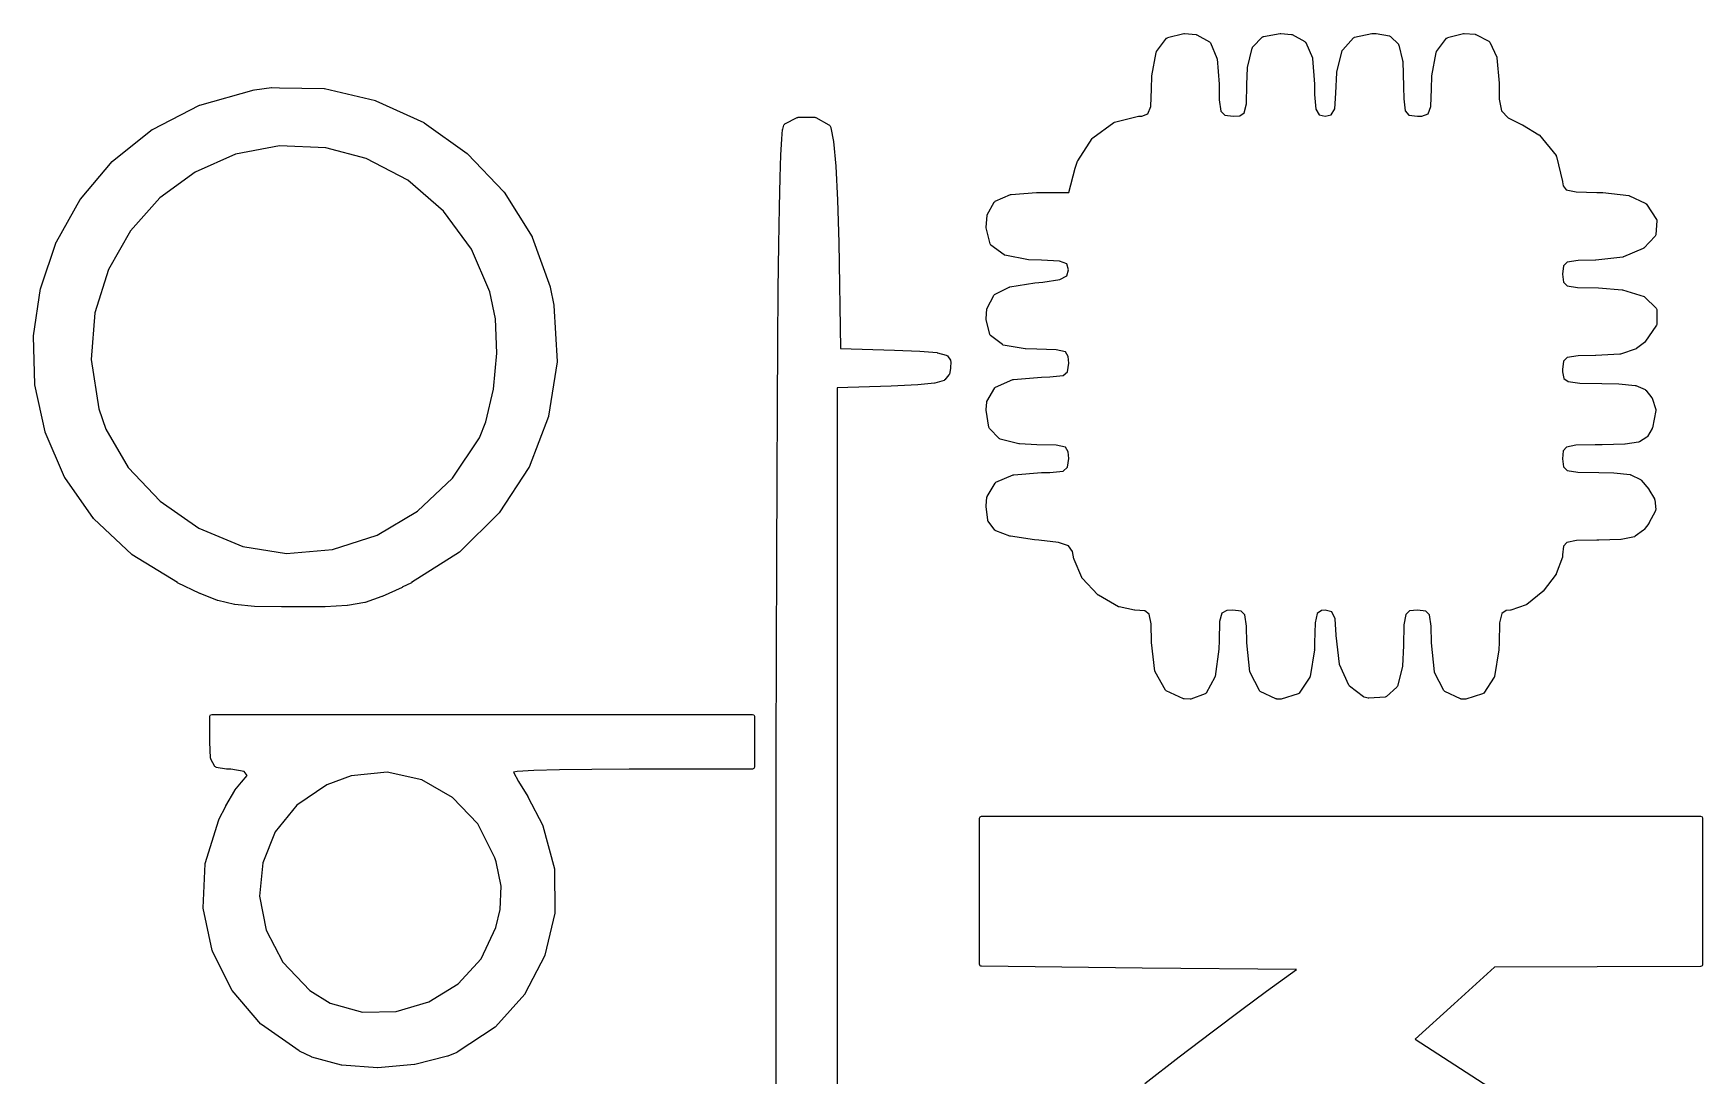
# Model space of a CAD drawing. Extents: x 49.5 to 61.3, y -83.6 to -47.2.
# Drawn here: x 49.584 to 53.749, y -49.814 to -47.214 of the extents above; entities that cross this region are included whole.
import ezdxf

# ---------------------------------------------------------------- set-up
doc = ezdxf.new("R2010")
doc.units = 0
doc.layers.add('BLACK', color=7, linetype='CONTINUOUS')

msp = doc.modelspace()

# ---------------------------------------------------------------- linework, layer by layer
at = {"layer": 'BLACK', "linetype": 'CONTINUOUS'}
for p, q in [((52.3867, -47.2588), (52.4114, -47.2259)), ((52.4114, -47.2259), (52.4128, -47.2251)), ((52.4128, -47.2251), (52.4141, -47.2241)), ((52.4141, -47.2241), (52.4541, -47.2138)), ((52.4541, -47.2138), (52.455, -47.2139)), ((52.455, -47.2139), (52.4558, -47.2136)), ((52.4558, -47.2136), (52.4851, -47.2164)), ((52.4851, -47.2164), (52.4861, -47.2168)), ((52.4861, -47.2168), (52.4871, -47.217)), ((52.4871, -47.217), (52.5186, -47.2345)), ((52.6261, -47.2481), (52.6509, -47.2226)), ((52.6509, -47.2226), (52.6524, -47.222)), ((52.6524, -47.222), (52.6536, -47.2211)), ((52.6536, -47.2211), (52.6952, -47.2137)), ((52.6952, -47.2137), (52.6959, -47.2139)), ((52.6959, -47.2139), (52.6966, -47.2136)), ((52.6966, -47.2136), (52.7231, -47.2161)), ((52.7231, -47.2161), (52.724, -47.2166)), ((52.724, -47.2166), (52.725, -47.2167)), ((52.725, -47.2167), (52.7565, -47.2341)), ((52.8509, -47.2542), (52.8779, -47.2244)), ((52.8779, -47.2244), (52.8793, -47.2238)), ((52.8793, -47.2238), (52.8805, -47.2229)), ((52.8805, -47.2229), (52.9232, -47.2137)), ((52.9232, -47.2137), (52.9238, -47.2138)), ((52.9238, -47.2138), (52.9243, -47.2136)), ((52.9243, -47.2136), (52.9333, -47.2138)), ((52.9333, -47.2138), (52.9336, -47.2139)), ((52.9336, -47.2139), (52.9341, -47.2138)), ((52.9341, -47.2138), (52.9675, -47.2198)), ((52.9675, -47.2198), (52.9688, -47.2206)), ((52.9688, -47.2206), (52.9702, -47.2212)), ((52.9702, -47.2212), (52.9898, -47.2405)), ((53.0852, -47.2588), (53.1099, -47.2259)), ((53.1099, -47.2259), (53.1113, -47.2251)), ((53.1113, -47.2251), (53.1126, -47.2241)), ((53.1126, -47.2241), (53.1526, -47.2138)), ((53.1526, -47.2138), (53.1535, -47.2139)), ((53.1535, -47.2139), (53.1543, -47.2136)), ((53.1543, -47.2136), (53.181, -47.2158)), ((53.181, -47.2158), (53.1819, -47.2163)), ((53.1819, -47.2163), (53.1829, -47.2164)), ((53.1829, -47.2164), (53.2158, -47.2331)), ((52.3747, -47.3193), (52.3857, -47.2609)), ((52.3857, -47.2609), (52.3864, -47.2599)), ((52.3864, -47.2599), (52.3867, -47.2588)), ((52.5186, -47.2345), (52.5196, -47.2358)), ((52.5196, -47.2358), (52.5208, -47.2369)), ((52.5208, -47.2369), (52.5372, -47.2751)), ((52.6135, -47.2989), (52.6248, -47.2505)), ((52.6248, -47.2505), (52.6256, -47.2494)), ((52.6256, -47.2494), (52.6261, -47.2481)), ((52.7565, -47.2341), (52.7575, -47.2354)), ((52.7575, -47.2354), (52.7587, -47.2365)), ((52.7587, -47.2365), (52.7753, -47.2748)), ((52.8365, -47.3103), (52.8498, -47.2564)), ((52.8498, -47.2564), (52.8505, -47.2554)), ((52.8505, -47.2554), (52.8509, -47.2542)), ((52.9898, -47.2405), (52.9903, -47.2418)), ((52.9903, -47.2418), (52.9911, -47.2429)), ((52.9911, -47.2429), (53.0003, -47.2816)), ((53.0732, -47.3193), (53.0842, -47.2609)), ((53.0842, -47.2609), (53.0849, -47.2599)), ((53.0849, -47.2599), (53.0852, -47.2588)), ((53.2158, -47.2331), (53.2169, -47.2343)), ((53.2169, -47.2343), (53.2181, -47.2354)), ((53.2181, -47.2354), (53.2354, -47.2728)), ((52.5372, -47.2751), (52.5372, -47.2759)), ((52.5372, -47.2759), (52.5376, -47.2767)), ((52.5376, -47.2767), (52.5424, -47.3405)), ((52.6118, -47.3407), (52.6133, -47.2999)), ((52.6133, -47.2999), (52.6135, -47.2994)), ((52.6135, -47.2994), (52.6135, -47.2989)), ((52.7753, -47.2748), (52.7753, -47.2757)), ((52.7753, -47.2757), (52.7757, -47.2764)), ((52.7757, -47.2764), (52.7805, -47.3405)), ((52.834, -47.3623), (52.8363, -47.3113)), ((52.8363, -47.3113), (52.8366, -47.3109)), ((52.8366, -47.3109), (52.8365, -47.3103)), ((53.0003, -47.2816), (53.0002, -47.2821)), ((53.0002, -47.2821), (53.0005, -47.2826)), ((53.0005, -47.2826), (53.0027, -47.3467)), ((53.2354, -47.2728), (53.2354, -47.2737)), ((53.2354, -47.2737), (53.2358, -47.2745)), ((53.2358, -47.2745), (53.2409, -47.3374)), ((49.9993, -47.3926), (50.1349, -47.3548)), ((50.1349, -47.3548), (50.1353, -47.3549)), ((50.1353, -47.3549), (50.1356, -47.3547)), ((50.1356, -47.3547), (50.1782, -47.3489)), ((50.1782, -47.3489), (50.1786, -47.349)), ((50.1786, -47.349), (50.1789, -47.3489)), ((50.1789, -47.3489), (50.198, -47.3492)), ((50.198, -47.3492), (50.3092, -47.3511)), ((50.3092, -47.3511), (50.3097, -47.3514)), ((50.3097, -47.3514), (50.3103, -47.3513)), ((50.3103, -47.3513), (50.4374, -47.3812)), ((52.3719, -47.3962), (52.3736, -47.3523)), ((52.3736, -47.3523), (52.3746, -47.3201)), ((52.3746, -47.3201), (52.3748, -47.3197)), ((52.3748, -47.3197), (52.3747, -47.3193)), ((52.5424, -47.3405), (52.5423, -47.3406)), ((52.5423, -47.3406), (52.5424, -47.3408)), ((52.5424, -47.3408), (52.5429, -47.3795)), ((52.6106, -47.3891), (52.6118, -47.3407)), ((52.6118, -47.3407), (52.6118, -47.3407)), ((52.6118, -47.3407), (52.6118, -47.3407)), ((52.7805, -47.3405), (52.7804, -47.3407)), ((52.7804, -47.3407), (52.7805, -47.3408)), ((52.7805, -47.3408), (52.7807, -47.3664)), ((53.0027, -47.3467), (53.0027, -47.3468)), ((53.0027, -47.3468), (53.0027, -47.3469)), ((53.0027, -47.3469), (53.0031, -47.3765)), ((53.0706, -47.396), (53.0721, -47.3523)), ((53.0721, -47.3523), (53.0731, -47.3201)), ((53.0721, -47.3523), (53.0721, -47.3523)), ((53.0731, -47.3201), (53.0733, -47.3197)), ((53.0733, -47.3197), (53.0732, -47.3193)), ((53.2409, -47.3374), (53.2408, -47.3376)), ((53.2408, -47.3376), (53.2409, -47.3377)), ((53.2409, -47.3377), (53.2416, -47.3773)), ((49.8809, -47.453), (49.9983, -47.3929)), ((49.9983, -47.3929), (49.9989, -47.3929)), ((49.9989, -47.3929), (49.9993, -47.3926)), ((50.4374, -47.3812), (50.4378, -47.3815)), ((50.4378, -47.3815), (50.4383, -47.3815)), ((50.4383, -47.3815), (50.5579, -47.4362)), ((52.3649, -47.4146), (52.3719, -47.3962)), ((52.5429, -47.3795), (52.5469, -47.4079)), ((52.6054, -47.4116), (52.6106, -47.3891)), ((52.7807, -47.3664), (52.784, -47.4026)), ((52.8313, -47.4021), (52.834, -47.3623)), ((53.0031, -47.3765), (53.0068, -47.4069)), ((53.0638, -47.4143), (53.0706, -47.396)), ((53.2416, -47.3773), (53.2475, -47.4067)), ((50.5579, -47.4362), (50.5582, -47.4366)), ((50.5582, -47.4366), (50.5587, -47.4367)), ((50.5587, -47.4367), (50.6661, -47.5132)), ((51.4588, -47.4396), (51.4899, -47.4236)), ((51.4899, -47.4236), (51.4911, -47.4235)), ((51.4911, -47.4235), (51.4922, -47.423)), ((51.4922, -47.423), (51.5339, -47.4229)), ((51.5339, -47.4229), (51.5351, -47.4234)), ((51.5351, -47.4234), (51.5364, -47.4235)), ((51.5364, -47.4235), (51.5691, -47.4416)), ((52.2272, -47.4745), (52.2799, -47.4357)), ((52.2799, -47.4357), (52.2809, -47.4355)), ((52.2809, -47.4355), (52.2817, -47.4349)), ((52.2817, -47.4349), (52.3417, -47.4202)), ((52.3417, -47.4202), (52.3423, -47.4203)), ((52.3423, -47.4203), (52.3428, -47.4201)), ((52.3428, -47.4201), (52.3495, -47.4199)), ((52.3495, -47.4199), (52.3649, -47.4146)), ((52.5469, -47.4079), (52.5564, -47.4178)), ((52.5564, -47.4178), (52.5772, -47.42)), ((52.5772, -47.42), (52.5939, -47.419)), ((52.5939, -47.419), (52.6054, -47.4116)), ((52.784, -47.4026), (52.7919, -47.4166)), ((52.7919, -47.4166), (52.8073, -47.4199)), ((52.8073, -47.4199), (52.822, -47.4171)), ((52.822, -47.4171), (52.8313, -47.4021)), ((53.0068, -47.4069), (53.0162, -47.4176)), ((53.0162, -47.4176), (53.0376, -47.42)), ((53.0376, -47.42), (53.048, -47.4197)), ((53.048, -47.4197), (53.0638, -47.4143)), ((53.2475, -47.4067), (53.2639, -47.424)), ((53.2639, -47.424), (53.299, -47.4413)), ((49.7815, -47.5324), (49.8801, -47.4535)), ((49.8801, -47.4535), (49.8806, -47.4534)), ((49.8806, -47.4534), (49.8809, -47.453)), ((51.4491, -47.5168), (51.4512, -47.4772)), ((51.4512, -47.477), (51.4535, -47.4531)), ((51.4512, -47.4771), (51.4512, -47.477)), ((51.4512, -47.4772), (51.4512, -47.4771)), ((51.4535, -47.4531), (51.4537, -47.4527)), ((51.4537, -47.4523), (51.4562, -47.4428)), ((51.4537, -47.4527), (51.4537, -47.4523)), ((51.4562, -47.4428), (51.4563, -47.4427)), ((51.4563, -47.4425), (51.4575, -47.4412)), ((51.4563, -47.4427), (51.4563, -47.4425)), ((51.4575, -47.4412), (51.4585, -47.4397)), ((51.4585, -47.4397), (51.4587, -47.4397)), ((51.4587, -47.4397), (51.4588, -47.4396)), ((51.5691, -47.4416), (51.57, -47.4427)), ((51.57, -47.4427), (51.5711, -47.4437)), ((51.5711, -47.4437), (51.5734, -47.4481)), ((51.5734, -47.4481), (51.5735, -47.4488)), ((51.5735, -47.4488), (51.5739, -47.4494)), ((51.5739, -47.4494), (51.5806, -47.4831)), ((52.19, -47.5311), (52.226, -47.4758)), ((52.226, -47.4758), (52.2268, -47.4753)), ((52.2268, -47.4753), (52.2272, -47.4745)), ((53.299, -47.4413), (53.2992, -47.4415)), ((53.2992, -47.4415), (53.2994, -47.4415)), ((53.2994, -47.4415), (53.3404, -47.4663)), ((53.3404, -47.4663), (53.3409, -47.467)), ((53.3409, -47.467), (53.3417, -47.4674)), ((53.3417, -47.4674), (53.3836, -47.5185)), ((50.0887, -47.5151), (49.988, -47.5595)), ((50.1983, -47.4939), (50.0887, -47.5151)), ((50.314, -47.4988), (50.1983, -47.4939)), ((50.414, -47.5255), (50.314, -47.4988)), ((50.6661, -47.5132), (50.6664, -47.5136)), ((50.6664, -47.5136), (50.6668, -47.5138)), ((50.6668, -47.5138), (50.7578, -47.609)), ((51.4472, -47.573), (51.4491, -47.5169)), ((51.4491, -47.5169), (51.4491, -47.5168)), ((51.4491, -47.5168), (51.4491, -47.5168)), ((51.5806, -47.4831), (51.5806, -47.4834)), ((51.5806, -47.4834), (51.5807, -47.4836)), ((51.5807, -47.4836), (51.5864, -47.5446)), ((53.3836, -47.5185), (53.3839, -47.5196)), ((53.3839, -47.5196), (53.3846, -47.5206)), ((53.3846, -47.5206), (53.3995, -47.5833)), ((49.7015, -47.6272), (49.7808, -47.5331)), ((49.7808, -47.5331), (49.7812, -47.5328)), ((49.7812, -47.5328), (49.7815, -47.5324)), ((49.988, -47.5595), (49.8994, -47.6241)), ((50.5179, -47.5799), (50.414, -47.5255)), ((51.5864, -47.5446), (51.5863, -47.5447)), ((51.5863, -47.5447), (51.5864, -47.5448)), ((51.5864, -47.5448), (51.5907, -47.6298)), ((52.1672, -47.6105), (52.1835, -47.55)), ((52.1835, -47.55), (52.1836, -47.5498)), ((52.1836, -47.5497), (52.1894, -47.5323)), ((52.1836, -47.5498), (52.1836, -47.5497)), ((52.1894, -47.5323), (52.1899, -47.5318)), ((52.1899, -47.5318), (52.19, -47.5311)), ((50.6072, -47.6574), (50.5179, -47.5799)), ((51.4454, -47.6471), (51.4472, -47.5731)), ((51.4472, -47.5731), (51.4472, -47.573)), ((51.4472, -47.5731), (51.4472, -47.5731)), ((53.3995, -47.5833), (53.3994, -47.5837)), ((53.3994, -47.5837), (53.3996, -47.584)), ((53.3996, -47.584), (53.4006, -47.5938)), ((53.4006, -47.5938), (53.4087, -47.6039)), ((53.4087, -47.6039), (53.4337, -47.6092)), ((49.6416, -47.7338), (49.701, -47.628)), ((49.701, -47.628), (49.7013, -47.6276)), ((49.7013, -47.6276), (49.7015, -47.6272)), ((49.8994, -47.6241), (49.8261, -47.7061)), ((50.7578, -47.609), (50.758, -47.6095)), ((50.758, -47.6095), (50.7584, -47.6098)), ((50.7584, -47.6098), (50.8284, -47.7209)), ((51.5907, -47.6298), (51.5907, -47.6299)), ((51.5907, -47.6299), (51.5907, -47.6299)), ((51.5907, -47.6299), (51.5934, -47.7356)), ((51.9641, -47.6663), (51.9815, -47.6345)), ((51.9815, -47.6345), (51.9827, -47.6335)), ((51.9827, -47.6335), (51.9839, -47.6323)), ((51.9839, -47.6323), (52.0219, -47.6157)), ((52.0219, -47.6157), (52.0227, -47.6157)), ((52.0227, -47.6157), (52.0235, -47.6153)), ((52.0235, -47.6153), (52.0871, -47.6105)), ((52.0871, -47.6105), (52.0873, -47.6106)), ((52.0873, -47.6106), (52.0875, -47.6105)), ((52.0875, -47.6105), (52.1672, -47.6105)), ((53.4337, -47.6092), (53.4847, -47.6105)), ((53.4847, -47.6105), (53.4847, -47.6105)), ((53.4847, -47.6105), (53.4996, -47.6107)), ((53.4996, -47.6107), (53.4998, -47.6108)), ((53.4998, -47.6108), (53.5001, -47.6107)), ((53.5001, -47.6107), (53.5652, -47.6181)), ((53.5652, -47.6181), (53.5659, -47.6185)), ((53.5659, -47.6185), (53.5668, -47.6185)), ((53.5668, -47.6185), (53.6059, -47.6373)), ((53.6059, -47.6373), (53.6064, -47.6378)), ((53.6064, -47.6378), (53.6071, -47.6381)), ((53.6071, -47.6381), (53.6081, -47.639)), ((53.6081, -47.639), (53.6084, -47.6396)), ((53.6084, -47.6396), (53.6089, -47.6399)), ((53.6089, -47.6399), (53.6341, -47.6775)), ((50.6771, -47.7522), (50.6072, -47.6574)), ((51.4439, -47.7399), (51.4454, -47.6471)), ((51.4454, -47.6471), (51.4454, -47.6471)), ((51.4454, -47.6471), (51.4454, -47.6471)), ((51.9609, -47.697), (51.9635, -47.6682)), ((51.9635, -47.6682), (51.964, -47.6673)), ((51.964, -47.6673), (51.9641, -47.6663)), ((53.6349, -47.6807), (53.6319, -47.7163)), ((53.6341, -47.6775), (53.6344, -47.6791)), ((53.6344, -47.6791), (53.6349, -47.6807)), ((49.8261, -47.7061), (49.7711, -47.8026)), ((50.8284, -47.7209), (50.8285, -47.7215)), ((50.8285, -47.7215), (50.8289, -47.7219)), ((50.8289, -47.7219), (50.8734, -47.8459)), ((51.9612, -47.6979), (51.9609, -47.697)), ((51.961, -47.6987), (51.9612, -47.6979)), ((51.9713, -47.7388), (51.961, -47.6987)), ((53.6306, -47.7193), (53.6026, -47.7493)), ((53.6311, -47.7178), (53.6306, -47.7193)), ((53.6319, -47.7163), (53.6311, -47.7178)), ((49.6022, -47.8487), (49.6412, -47.7347)), ((49.6412, -47.7347), (49.6415, -47.7343)), ((49.6415, -47.7343), (49.6416, -47.7338)), ((50.7231, -47.8586), (50.6771, -47.7522)), ((51.4425, -47.8528), (51.4439, -47.74)), ((51.4439, -47.74), (51.4439, -47.7399)), ((51.4439, -47.74), (51.4439, -47.74)), ((51.5934, -47.7356), (51.5934, -47.7356)), ((51.5934, -47.7356), (51.5934, -47.7356)), ((51.5934, -47.7356), (51.5977, -47.9996)), ((51.9723, -47.7401), (51.9713, -47.7388)), ((51.9732, -47.7415), (51.9723, -47.7401)), ((52.0061, -47.7662), (51.9732, -47.7415)), ((52.0072, -47.7665), (52.0061, -47.7662)), ((52.0081, -47.7671), (52.0072, -47.7665)), ((52.0666, -47.7782), (52.0081, -47.7671)), ((53.5507, -47.7712), (53.5501, -47.7715)), ((53.5515, -47.7712), (53.5507, -47.7712)), ((53.6009, -47.7505), (53.5515, -47.7712)), ((53.6017, -47.7497), (53.6009, -47.7505)), ((53.6026, -47.7493), (53.6017, -47.7497)), ((49.7711, -47.8026), (49.7375, -47.9106)), ((52.067, -47.7781), (52.0666, -47.7782)), ((52.0673, -47.7783), (52.067, -47.7781)), ((52.0996, -47.7792), (52.0673, -47.7783)), ((52.144, -47.7814), (52.0996, -47.7792)), ((52.1626, -47.7888), (52.144, -47.7814)), ((52.1671, -47.8038), (52.1626, -47.7888)), ((52.1628, -47.8184), (52.1671, -47.8038)), ((53.4017, -47.7935), (53.3996, -47.8142)), ((53.4112, -47.7841), (53.4017, -47.7935)), ((53.4387, -47.7799), (53.4112, -47.7841)), ((53.482, -47.7792), (53.4387, -47.7799)), ((53.4823, -47.7791), (53.482, -47.7792)), ((53.4825, -47.7792), (53.4823, -47.7791)), ((53.5501, -47.7715), (53.4825, -47.7792)), ((49.5841, -47.9684), (49.602, -47.8496)), ((49.602, -47.8496), (49.6023, -47.8492)), ((49.6023, -47.8492), (49.6022, -47.8487)), ((50.8734, -47.8459), (50.8734, -47.8463)), ((50.8734, -47.8463), (50.8736, -47.8466)), ((50.8736, -47.8466), (50.8826, -47.8914)), ((51.4414, -47.9868), (51.4425, -47.8528)), ((51.4425, -47.8528), (51.4425, -47.8528)), ((51.4425, -47.8528), (51.4425, -47.8528)), ((51.9822, -47.865), (52.0188, -47.8463)), ((52.0188, -47.8463), (52.0196, -47.8463)), ((52.0196, -47.8463), (52.0203, -47.8458)), ((52.0203, -47.8458), (52.0827, -47.8362)), ((52.0827, -47.8362), (52.0829, -47.8363)), ((52.0829, -47.8363), (52.083, -47.8362)), ((52.083, -47.8362), (52.1028, -47.8344)), ((52.1028, -47.8344), (52.1448, -47.8278)), ((52.1448, -47.8278), (52.1628, -47.8184)), ((53.3996, -47.8142), (53.3996, -47.8143)), ((53.3996, -47.8143), (53.4016, -47.8341)), ((53.4016, -47.8341), (53.4106, -47.8434)), ((53.4106, -47.8434), (53.4368, -47.8478)), ((53.4368, -47.8478), (53.4888, -47.8486)), ((53.4888, -47.8486), (53.489, -47.8487)), ((53.489, -47.8487), (53.4891, -47.8486)), ((53.4891, -47.8486), (53.5482, -47.853)), ((53.5482, -47.853), (53.5487, -47.8533)), ((53.5487, -47.8533), (53.5493, -47.8532)), ((53.5493, -47.8532), (53.6029, -47.8702)), ((50.7372, -47.9255), (50.7231, -47.8586)), ((50.8826, -47.8914), (50.8825, -47.8918)), ((50.8825, -47.8918), (50.8826, -47.8921)), ((50.8826, -47.8921), (50.8907, -48.0322)), ((51.9639, -47.8988), (51.9801, -47.8672)), ((51.9801, -47.8672), (51.9812, -47.8662)), ((51.9812, -47.8662), (51.9822, -47.865)), ((53.6029, -47.8702), (53.6038, -47.871)), ((53.6038, -47.871), (53.6049, -47.8714)), ((53.6049, -47.8714), (53.633, -47.899)), ((49.7375, -47.9106), (49.7285, -48.0273)), ((50.7406, -48.0111), (50.7372, -47.9255)), ((51.9611, -47.9254), (51.9633, -47.9007)), ((51.9614, -47.9262), (51.9611, -47.9254)), ((51.9612, -47.927), (51.9614, -47.9262)), ((51.9701, -47.9647), (51.9612, -47.927)), ((51.9633, -47.9007), (51.9638, -47.8998)), ((51.9638, -47.8998), (51.9639, -47.8988)), ((53.633, -47.899), (53.6338, -47.9008)), ((53.6338, -47.9008), (53.6345, -47.9025)), ((53.6345, -47.9025), (53.6345, -47.9025)), ((53.6345, -47.9025), (53.6345, -47.9025)), ((53.6345, -47.9025), (53.6345, -47.9025)), ((53.6345, -47.9025), (53.635, -47.9384)), ((49.584, -47.9693), (49.5842, -47.9689)), ((49.5876, -48.0893), (49.584, -47.9693)), ((49.5842, -47.9689), (49.5841, -47.9684)), ((51.9711, -47.9661), (51.9701, -47.9647)), ((51.9719, -47.9675), (51.9711, -47.9661)), ((52.0017, -47.9901), (51.9719, -47.9675)), ((53.6341, -47.9414), (53.6051, -47.9835)), ((53.6344, -47.9399), (53.6341, -47.9414)), ((53.635, -47.9384), (53.6344, -47.9399)), ((50.7318, -48.1013), (50.7406, -48.0111)), ((51.4403, -48.1429), (51.4414, -47.9868)), ((51.4414, -47.9868), (51.4414, -47.9868)), ((51.4414, -47.9868), (51.4414, -47.9868)), ((51.5977, -47.9996), (51.7329, -48.004)), ((51.7329, -48.004), (51.7329, -48.004)), ((51.7329, -48.004), (51.7329, -48.004)), ((51.7329, -48.004), (51.7959, -48.0065)), ((51.7959, -48.0065), (51.796, -48.0065)), ((51.796, -48.0065), (51.7961, -48.0065)), ((51.7961, -48.0065), (51.8387, -48.01)), ((51.8387, -48.01), (51.8391, -48.0103)), ((51.8391, -48.0103), (51.8396, -48.0102)), ((51.8396, -48.0102), (51.8618, -48.0165)), ((51.8618, -48.0165), (51.8631, -48.0175)), ((51.8631, -48.0175), (51.8645, -48.0183)), ((51.8645, -48.0183), (51.8723, -48.029)), ((52.0029, -47.9904), (52.0017, -47.9901)), ((52.0039, -47.991), (52.0029, -47.9904)), ((52.0585, -48.0007), (52.0039, -47.991)), ((52.0589, -48.0006), (52.0585, -48.0007)), ((52.0592, -48.0007), (52.0589, -48.0006)), ((52.088, -48.0015), (52.0592, -48.0007)), ((52.1363, -48.0026), (52.088, -48.0015)), ((52.088, -48.0015), (52.088, -48.0015)), ((52.088, -48.0015), (52.088, -48.0015)), ((52.1589, -48.0079), (52.1363, -48.0026)), ((52.1662, -48.0194), (52.1589, -48.0079)), ((52.1672, -48.036), (52.1662, -48.0194)), ((53.4387, -48.018), (53.4112, -48.0222)), ((53.482, -48.0174), (53.4387, -48.018)), ((53.4821, -48.0173), (53.482, -48.0174)), ((53.4822, -48.0174), (53.4821, -48.0173)), ((53.5424, -48.0137), (53.4822, -48.0174)), ((53.543, -48.0134), (53.5424, -48.0137)), ((53.5436, -48.0135), (53.543, -48.0134)), ((53.5827, -48.0007), (53.5436, -48.0135)), ((53.5834, -48.0001), (53.5827, -48.0007)), ((53.5842, -47.9999), (53.5834, -48.0001)), ((53.6041, -47.9846), (53.5842, -47.9999)), ((53.6045, -47.9839), (53.6041, -47.9846)), ((53.6051, -47.9835), (53.6045, -47.9839)), ((49.7285, -48.0273), (49.7471, -48.1499)), ((50.8906, -48.0332), (50.8694, -48.1684)), ((50.8907, -48.0322), (50.8905, -48.0327)), ((50.8905, -48.0327), (50.8906, -48.0332)), ((51.8726, -48.0498), (51.8695, -48.0634)), ((51.8723, -48.029), (51.8727, -48.0306)), ((51.8727, -48.0489), (51.8725, -48.0494)), ((51.8725, -48.0494), (51.8726, -48.0498)), ((51.8727, -48.0306), (51.8733, -48.0321)), ((51.8733, -48.0321), (51.8727, -48.0489)), ((52.153, -48.0674), (52.1646, -48.0579)), ((52.1646, -48.0579), (52.1672, -48.036)), ((53.4017, -48.0316), (53.3996, -48.0523)), ((53.3996, -48.0523), (53.3997, -48.0578)), ((53.3997, -48.0578), (53.4025, -48.0743)), ((53.4112, -48.0222), (53.4017, -48.0316)), ((49.5878, -48.0897), (49.5876, -48.0893)), ((49.5877, -48.0902), (49.5878, -48.0897)), ((49.6134, -48.2078), (49.5877, -48.0902)), ((50.7128, -48.1827), (50.7318, -48.1013)), ((51.7239, -48.0934), (51.5899, -48.0978)), ((51.5899, -48.0978), (51.5899, -51.0181)), ((51.724, -48.0934), (51.7239, -48.0934)), ((51.7908, -48.0906), (51.724, -48.0934)), ((51.724, -48.0934), (51.724, -48.0934)), ((51.791, -48.0906), (51.7908, -48.0906)), ((51.7911, -48.0906), (51.791, -48.0906)), ((51.8326, -48.0865), (51.7911, -48.0906)), ((51.8331, -48.0862), (51.8326, -48.0865)), ((51.8336, -48.0863), (51.8331, -48.0862)), ((51.8562, -48.0791), (51.8336, -48.0863)), ((51.8573, -48.0782), (51.8562, -48.0791)), ((51.8585, -48.0775), (51.8573, -48.0782)), ((51.8685, -48.0654), (51.8585, -48.0775)), ((51.8688, -48.0643), (51.8685, -48.0654)), ((51.8695, -48.0634), (51.8688, -48.0643)), ((51.9633, -48.1316), (51.9825, -48.0981)), ((51.9825, -48.0981), (51.9838, -48.0972)), ((51.9838, -48.0972), (51.9849, -48.0961)), ((51.9849, -48.0961), (52.0279, -48.0772)), ((52.0279, -48.0772), (52.0288, -48.0772)), ((52.0288, -48.0772), (52.0295, -48.0768)), ((52.0295, -48.0768), (52.0993, -48.0709)), ((52.0993, -48.0709), (52.0995, -48.071)), ((52.0995, -48.071), (52.0997, -48.0709)), ((52.0997, -48.0709), (52.1205, -48.0707)), ((52.1205, -48.0707), (52.153, -48.0674)), ((53.4025, -48.0743), (53.4132, -48.0823)), ((53.4132, -48.0823), (53.4423, -48.086)), ((53.4423, -48.086), (53.4973, -48.0867)), ((53.4973, -48.0867), (53.4973, -48.0868)), ((53.4973, -48.0868), (53.4973, -48.0868)), ((53.4973, -48.0868), (53.5396, -48.0874)), ((53.5396, -48.0874), (53.5399, -48.0875)), ((53.5399, -48.0875), (53.5401, -48.0874)), ((53.5401, -48.0874), (53.5808, -48.0916)), ((53.5808, -48.0916), (53.5815, -48.092)), ((53.5815, -48.092), (53.5823, -48.092)), ((53.5823, -48.092), (53.6056, -48.1023)), ((53.6056, -48.1023), (53.6065, -48.1032)), ((53.6065, -48.1032), (53.6076, -48.1038)), ((53.6076, -48.1038), (53.6219, -48.1225)), ((51.4395, -48.3224), (51.4403, -48.1429)), ((51.4403, -48.1429), (51.4403, -48.1429)), ((51.4403, -48.1429), (51.4403, -48.1429)), ((51.9609, -48.1522), (51.9626, -48.1337)), ((51.9626, -48.1337), (51.9631, -48.1327)), ((51.9631, -48.1327), (51.9633, -48.1316)), ((53.6219, -48.1225), (53.6221, -48.1233)), ((53.6221, -48.1233), (53.6227, -48.1239)), ((53.6227, -48.1239), (53.6323, -48.152)), ((49.7471, -48.1499), (49.7648, -48.2007)), ((50.6969, -48.2221), (50.7128, -48.1827)), ((50.8692, -48.1694), (50.8207, -48.2956)), ((50.8694, -48.1684), (50.8692, -48.1688)), ((50.8692, -48.1688), (50.8692, -48.1694)), ((51.9611, -48.1528), (51.9609, -48.1522)), ((51.9609, -48.1534), (51.9611, -48.1528)), ((51.968, -48.1962), (51.9609, -48.1534)), ((53.6325, -48.1546), (53.6237, -48.1979)), ((53.6323, -48.152), (53.6322, -48.1533)), ((53.6322, -48.1533), (53.6325, -48.1546)), ((49.6137, -48.2082), (49.6134, -48.2078)), ((49.6137, -48.2087), (49.6137, -48.2082)), ((49.662, -48.3204), (49.6137, -48.2087)), ((49.7648, -48.2007), (49.8209, -48.2964)), ((50.6296, -48.3233), (50.6969, -48.2221)), ((51.9688, -48.1975), (51.968, -48.1962)), ((51.9693, -48.1989), (51.9688, -48.1975)), ((51.9938, -48.2245), (51.9693, -48.1989)), ((51.9951, -48.2251), (51.9938, -48.2245)), ((51.9962, -48.2259), (51.9951, -48.2251)), ((52.0432, -48.2377), (51.9962, -48.2259)), ((53.61, -48.2207), (53.5912, -48.2325)), ((53.6106, -48.2197), (53.61, -48.2207)), ((53.6116, -48.219), (53.6106, -48.2197)), ((53.6231, -48.1995), (53.6116, -48.219)), ((53.6233, -48.1986), (53.6231, -48.1995)), ((53.6237, -48.1979), (53.6233, -48.1986)), ((52.0437, -48.2376), (52.0432, -48.2377)), ((52.0442, -48.2378), (52.0437, -48.2376)), ((52.0879, -48.2396), (52.0442, -48.2378)), ((52.088, -48.2396), (52.0879, -48.2396)), ((52.1363, -48.2407), (52.088, -48.2396)), ((52.088, -48.2396), (52.088, -48.2396)), ((52.1589, -48.246), (52.1363, -48.2407)), ((52.1662, -48.2575), (52.1589, -48.246)), ((52.1672, -48.2742), (52.1662, -48.2575)), ((53.4013, -48.255), (53.3996, -48.2745)), ((53.4093, -48.2457), (53.4013, -48.255)), ((53.4329, -48.2409), (53.4093, -48.2457)), ((53.4808, -48.2396), (53.4329, -48.2409)), ((53.4982, -48.2396), (53.4808, -48.2396)), ((53.4983, -48.2396), (53.4982, -48.2396)), ((53.4982, -48.2396), (53.4982, -48.2396)), ((53.5551, -48.2385), (53.4983, -48.2396)), ((53.5554, -48.2383), (53.5551, -48.2385)), ((53.5558, -48.2384), (53.5554, -48.2383)), ((53.5893, -48.2332), (53.5558, -48.2384)), ((53.5902, -48.2327), (53.5893, -48.2332)), ((53.5912, -48.2325), (53.5902, -48.2327)), ((49.8209, -48.2964), (49.9001, -48.3805)), ((50.8202, -48.2966), (50.7462, -48.4099)), ((50.8203, -48.296), (50.8202, -48.2966)), ((50.8207, -48.2956), (50.8203, -48.296)), ((52.0301, -48.3147), (52.0994, -48.309)), ((52.0994, -48.309), (52.0995, -48.3091)), ((52.0995, -48.3091), (52.0997, -48.309)), ((52.0997, -48.309), (52.1205, -48.3088)), ((52.1205, -48.3088), (52.153, -48.3055)), ((52.153, -48.3055), (52.1646, -48.2961)), ((52.1646, -48.2961), (52.1672, -48.2742)), ((53.3996, -48.2745), (53.3996, -48.2752)), ((53.3996, -48.2752), (53.4017, -48.2947)), ((53.4017, -48.2947), (53.4108, -48.3038)), ((53.4108, -48.3038), (53.4373, -48.3082)), ((53.4373, -48.3082), (53.4896, -48.309)), ((53.4896, -48.309), (53.5271, -48.3096)), ((53.5271, -48.3096), (53.5274, -48.3097)), ((53.5274, -48.3097), (53.5276, -48.3096)), ((53.5276, -48.3096), (53.5678, -48.3142)), ((49.6624, -48.3208), (49.662, -48.3204)), ((49.6625, -48.3213), (49.6624, -48.3208)), ((49.734, -48.4236), (49.6625, -48.3213)), ((50.5427, -48.4051), (50.6296, -48.3233)), ((51.4387, -48.5263), (51.4395, -48.3224)), ((51.4395, -48.3224), (51.4395, -48.3224)), ((51.4395, -48.3224), (51.4395, -48.3224)), ((51.9638, -48.3686), (51.9834, -48.3355)), ((51.9834, -48.3355), (51.9846, -48.3346)), ((51.9846, -48.3346), (51.9857, -48.3335)), ((51.9857, -48.3335), (52.0285, -48.3151)), ((52.0285, -48.3151), (52.0293, -48.3151)), ((52.0293, -48.3151), (52.0301, -48.3147)), ((53.5678, -48.3142), (53.5686, -48.3146)), ((53.5686, -48.3146), (53.5695, -48.3146)), ((53.5695, -48.3146), (53.594, -48.3266)), ((53.594, -48.3266), (53.5947, -48.3274)), ((53.5947, -48.3274), (53.5956, -48.3279)), ((53.5956, -48.3279), (53.6143, -48.3505)), ((53.6143, -48.3505), (53.6144, -48.3509)), ((53.6144, -48.3509), (53.6147, -48.3511)), ((53.6147, -48.3511), (53.6288, -48.375)), ((49.9001, -48.3805), (49.9972, -48.4481)), ((51.9609, -48.3925), (51.9631, -48.3707)), ((51.9611, -48.393), (51.9609, -48.3925)), ((51.9609, -48.3936), (51.9611, -48.393)), ((51.9652, -48.4282), (51.9609, -48.3936)), ((51.9631, -48.3707), (51.9636, -48.3697)), ((51.9636, -48.3697), (51.9638, -48.3686)), ((53.6288, -48.375), (53.6289, -48.3761)), ((53.6289, -48.3761), (53.6294, -48.377)), ((53.6294, -48.377), (53.6322, -48.4014)), ((49.7345, -48.4239), (49.734, -48.4236)), ((49.7347, -48.4243), (49.7345, -48.4239)), ((49.83, -48.5137), (49.7347, -48.4243)), ((50.4414, -48.4652), (50.5427, -48.4051)), ((50.7455, -48.4108), (50.6479, -48.5073)), ((50.7457, -48.4103), (50.7455, -48.4108)), ((50.7462, -48.4099), (50.7457, -48.4103)), ((51.9658, -48.4293), (51.9652, -48.4282)), ((51.9661, -48.4306), (51.9658, -48.4293)), ((51.983, -48.4527), (51.9661, -48.4306)), ((53.6144, -48.436), (53.6029, -48.4516)), ((53.6145, -48.4357), (53.6144, -48.436)), ((53.6148, -48.4354), (53.6145, -48.4357)), ((53.6316, -48.4044), (53.6148, -48.4354)), ((53.6317, -48.4029), (53.6316, -48.4044)), ((53.6322, -48.4014), (53.6317, -48.4029)), ((49.9972, -48.4481), (50.1067, -48.4938)), ((50.3307, -48.5014), (50.4414, -48.4652)), ((51.9842, -48.4534), (51.983, -48.4527)), ((51.9852, -48.4543), (51.9842, -48.4534)), ((52.0207, -48.4677), (51.9852, -48.4543)), ((52.0213, -48.4677), (52.0207, -48.4677)), ((52.0218, -48.468), (52.0213, -48.4677)), ((52.0821, -48.4766), (52.0218, -48.468)), ((52.0822, -48.4765), (52.0821, -48.4766)), ((52.0823, -48.4766), (52.0822, -48.4765)), ((52.0923, -48.4776), (52.0823, -48.4766)), ((52.1421, -48.4835), (52.0923, -48.4776)), ((53.4345, -48.4787), (53.4098, -48.4833)), ((53.4846, -48.4778), (53.4345, -48.4787)), ((53.4895, -48.4778), (53.4846, -48.4778)), ((53.4896, -48.4777), (53.4895, -48.4778)), ((53.4897, -48.4777), (53.4896, -48.4777)), ((53.5447, -48.4761), (53.4897, -48.4777)), ((53.5451, -48.476), (53.5447, -48.4761)), ((53.5456, -48.476), (53.5451, -48.476)), ((53.5788, -48.4691), (53.5456, -48.476)), ((53.5796, -48.4685), (53.5788, -48.4691)), ((53.5807, -48.4682), (53.5796, -48.4685)), ((53.6018, -48.4526), (53.5807, -48.4682)), ((53.6022, -48.452), (53.6018, -48.4526)), ((53.6029, -48.4516), (53.6022, -48.452)), ((49.8305, -48.5139), (49.83, -48.5137)), ((49.8308, -48.5143), (49.8305, -48.5139)), ((49.9434, -48.5838), (49.8308, -48.5143)), ((50.1067, -48.4938), (50.2158, -48.5112)), ((50.2158, -48.5112), (50.3307, -48.5014)), ((50.6471, -48.508), (50.5277, -48.5838)), ((50.6474, -48.5075), (50.6471, -48.508)), ((50.6479, -48.5073), (50.6474, -48.5075)), ((52.1669, -48.4918), (52.1421, -48.4835)), ((52.1769, -48.506), (52.1669, -48.4918)), ((52.1802, -48.5247), (52.1769, -48.506)), ((53.3991, -48.5201), (53.3839, -48.5614)), ((53.3994, -48.5186), (53.3991, -48.5193)), ((53.3991, -48.5193), (53.3991, -48.5201)), ((53.3996, -48.514), (53.3994, -48.5186)), ((53.4014, -48.493), (53.3996, -48.514)), ((53.4098, -48.4833), (53.4014, -48.493)), ((51.4381, -48.7558), (51.4387, -48.5263)), ((51.4387, -48.5263), (51.4387, -48.5263)), ((51.4387, -48.5263), (51.4387, -48.5263)), ((52.1805, -48.5251), (52.1802, -48.5247)), ((52.1805, -48.5257), (52.1805, -48.5251)), ((52.1996, -48.5712), (52.1805, -48.5257)), ((53.3831, -48.5627), (53.3508, -48.6047)), ((53.3833, -48.5619), (53.3831, -48.5627)), ((53.3839, -48.5614), (53.3833, -48.5619)), ((49.9436, -48.5838), (49.9434, -48.5838)), ((49.9438, -48.5841), (49.9436, -48.5838)), ((49.9997, -48.6109), (49.9438, -48.5841)), ((50.5039, -48.5955), (50.4539, -48.6185)), ((50.504, -48.5954), (50.5039, -48.5955)), ((50.5272, -48.584), (50.504, -48.5954)), ((50.504, -48.5954), (50.504, -48.5954)), ((50.5274, -48.5838), (50.5272, -48.584)), ((50.5277, -48.5838), (50.5274, -48.5838)), ((52.2002, -48.5719), (52.1996, -48.5712)), ((52.2006, -48.5728), (52.2002, -48.5719)), ((52.2403, -48.6144), (52.2006, -48.5728)), ((49.9999, -48.6109), (49.9997, -48.6109)), ((50, -48.611), (49.9999, -48.6109)), ((50.0436, -48.6284), (50, -48.611)), ((50.044, -48.6284), (50.0436, -48.6284)), ((50.0443, -48.6286), (50.044, -48.6284)), ((50.0858, -48.6385), (50.0443, -48.6286)), ((50.0861, -48.6384), (50.0858, -48.6385)), ((50.0865, -48.6386), (50.0861, -48.6384)), ((50.1358, -48.6431), (50.0865, -48.6386)), ((50.1359, -48.6431), (50.1358, -48.6431)), ((50.1361, -48.6431), (50.1359, -48.6431)), ((50.2033, -48.6444), (50.1361, -48.6431)), ((50.2034, -48.6444), (50.2033, -48.6444)), ((50.2355, -48.6444), (50.2034, -48.6444)), ((50.2034, -48.6444), (50.2034, -48.6444)), ((50.3121, -48.6439), (50.2355, -48.6444)), ((50.2355, -48.6444), (50.2355, -48.6444)), ((50.2355, -48.6444), (50.2355, -48.6444)), ((50.3122, -48.6438), (50.3121, -48.6439)), ((50.3123, -48.6439), (50.3122, -48.6438)), ((50.3672, -48.6408), (50.3123, -48.6439)), ((50.3675, -48.6407), (50.3672, -48.6408)), ((50.3678, -48.6408), (50.3675, -48.6407)), ((50.411, -48.6331), (50.3678, -48.6408)), ((50.4114, -48.6329), (50.411, -48.6331)), ((50.4118, -48.6329), (50.4114, -48.6329)), ((50.4534, -48.6187), (50.4118, -48.6329)), ((50.4536, -48.6185), (50.4534, -48.6187)), ((50.4539, -48.6185), (50.4536, -48.6185)), ((52.241, -48.6147), (52.2403, -48.6144)), ((52.2415, -48.6152), (52.241, -48.6147)), ((52.2913, -48.644), (52.2415, -48.6152)), ((52.2922, -48.6441), (52.2913, -48.644)), ((52.2928, -48.6445), (52.2922, -48.6441)), ((52.3312, -48.6523), (52.2928, -48.6445)), ((53.3085, -48.639), (53.2705, -48.6521)), ((53.3092, -48.6384), (53.3085, -48.639)), ((53.31, -48.6381), (53.3092, -48.6384)), ((53.35, -48.6055), (53.31, -48.6381)), ((53.3503, -48.605), (53.35, -48.6055)), ((53.3508, -48.6047), (53.3503, -48.605)), ((52.3316, -48.6522), (52.3312, -48.6523)), ((52.3319, -48.6524), (52.3316, -48.6522)), ((52.3572, -48.6539), (52.3319, -48.6524)), ((52.3683, -48.6621), (52.3572, -48.6539)), ((52.3729, -48.6864), (52.3683, -48.6621)), ((52.3736, -48.7323), (52.3729, -48.6864)), ((52.5436, -48.681), (52.5424, -48.7279)), ((52.5493, -48.6599), (52.5436, -48.681)), ((52.5619, -48.6531), (52.5493, -48.6599)), ((52.5769, -48.6524), (52.5619, -48.6531)), ((52.5976, -48.6545), (52.5769, -48.6524)), ((52.607, -48.6641), (52.5976, -48.6545)), ((52.6111, -48.692), (52.607, -48.6641)), ((52.7819, -48.6841), (52.7805, -48.7336)), ((52.7874, -48.6606), (52.7819, -48.6841)), ((52.7983, -48.6531), (52.7874, -48.6606)), ((52.8068, -48.6524), (52.7983, -48.6531)), ((52.824, -48.6567), (52.8068, -48.6524)), ((52.832, -48.6741), (52.824, -48.6567)), ((52.8342, -48.7151), (52.832, -48.6741)), ((53.0081, -48.6631), (53.0036, -48.689)), ((53.0175, -48.6543), (53.0081, -48.6631)), ((53.0374, -48.6524), (53.0175, -48.6543)), ((53.058, -48.6545), (53.0374, -48.6524)), ((53.0674, -48.6641), (53.058, -48.6545)), ((53.0715, -48.692), (53.0674, -48.6641)), ((53.2422, -48.6843), (53.2409, -48.7336)), ((53.2476, -48.6608), (53.2422, -48.6843)), ((53.2585, -48.6532), (53.2476, -48.6608)), ((53.2692, -48.6524), (53.2585, -48.6532)), ((53.2698, -48.6521), (53.2692, -48.6524)), ((53.2705, -48.6521), (53.2698, -48.6521)), ((52.5424, -48.7279), (52.542, -48.7495)), ((52.6118, -48.7336), (52.6111, -48.692)), ((52.8343, -48.7153), (52.8342, -48.7151)), ((52.8343, -48.7154), (52.8343, -48.7153)), ((52.8426, -48.7868), (52.8343, -48.7154)), ((53.0036, -48.689), (53.0027, -48.7408)), ((53.0721, -48.7336), (53.0715, -48.692)), ((51.4377, -49.0119), (51.4381, -48.7558)), ((51.4381, -48.7558), (51.4381, -48.7558)), ((51.4381, -48.7558), (51.4381, -48.7558)), ((52.3737, -48.7326), (52.3736, -48.7323)), ((52.3737, -48.7328), (52.3737, -48.7326)), ((52.3821, -48.8045), (52.3737, -48.7328)), ((52.5419, -48.7501), (52.5327, -48.8177)), ((52.542, -48.7495), (52.5419, -48.7498)), ((52.5419, -48.7498), (52.5419, -48.7501)), ((52.6118, -48.7338), (52.6118, -48.7336)), ((52.6118, -48.7341), (52.6118, -48.7338)), ((52.6194, -48.8063), (52.6118, -48.7341)), ((52.7801, -48.751), (52.7695, -48.8177)), ((52.7802, -48.7503), (52.78, -48.7506)), ((52.78, -48.7506), (52.7801, -48.751)), ((52.7805, -48.7336), (52.7802, -48.7503)), ((53.0027, -48.7409), (53.0003, -48.7922)), ((53.0027, -48.7408), (53.0027, -48.7408)), ((53.0027, -48.7408), (53.0027, -48.7409)), ((53.0722, -48.7338), (53.0721, -48.7336)), ((53.0722, -48.7341), (53.0722, -48.7338)), ((53.0798, -48.8063), (53.0722, -48.7341)), ((53.2405, -48.751), (53.2298, -48.8177)), ((53.2406, -48.7503), (53.2404, -48.7506)), ((53.2404, -48.7506), (53.2405, -48.751)), ((53.2409, -48.7336), (53.2406, -48.7503)), ((52.3826, -48.8054), (52.3821, -48.8045)), ((52.3827, -48.8064), (52.3826, -48.8054)), ((52.4084, -48.8517), (52.3827, -48.8064)), ((52.6198, -48.8072), (52.6194, -48.8063)), ((52.6199, -48.8081), (52.6198, -48.8072)), ((52.643, -48.8531), (52.6199, -48.8081)), ((52.843, -48.7875), (52.8426, -48.7868)), ((52.843, -48.7882), (52.843, -48.7875)), ((52.8661, -48.8397), (52.843, -48.7882)), ((53.0001, -48.7933), (52.9873, -48.8418)), ((53.0003, -48.7922), (53, -48.7927)), ((53, -48.7927), (53.0001, -48.7933)), ((53.0802, -48.8072), (53.0798, -48.8063)), ((53.0803, -48.8081), (53.0802, -48.8072)), ((53.1034, -48.8531), (53.0803, -48.8081)), ((52.4096, -48.8526), (52.4084, -48.8517)), ((52.4107, -48.8538), (52.4096, -48.8526)), ((52.4539, -48.8733), (52.4107, -48.8538)), ((52.5321, -48.8194), (52.5102, -48.8591)), ((52.5322, -48.8185), (52.5321, -48.8194)), ((52.5327, -48.8177), (52.5322, -48.8185)), ((52.6443, -48.8541), (52.643, -48.8531)), ((52.6453, -48.8553), (52.6443, -48.8541)), ((52.7687, -48.8197), (52.7424, -48.8593)), ((52.7689, -48.8187), (52.7687, -48.8197)), ((52.7695, -48.8177), (52.7689, -48.8187)), ((52.867, -48.8406), (52.8661, -48.8397)), ((52.8676, -48.8417), (52.867, -48.8406)), ((52.9029, -48.8686), (52.8676, -48.8417)), ((52.9858, -48.8442), (52.96, -48.868)), ((52.9864, -48.8429), (52.9858, -48.8442)), ((52.9873, -48.8418), (52.9864, -48.8429)), ((53.1046, -48.8541), (53.1034, -48.8531)), ((53.1057, -48.8553), (53.1046, -48.8541)), ((53.2291, -48.8197), (53.2028, -48.8593)), ((53.2293, -48.8187), (53.2291, -48.8197)), ((53.2298, -48.8177), (53.2293, -48.8187)), ((52.4548, -48.8733), (52.4539, -48.8733)), ((52.4556, -48.8737), (52.4548, -48.8733)), ((52.4703, -48.8746), (52.4556, -48.8737)), ((52.4713, -48.8743), (52.4703, -48.8746)), ((52.4723, -48.8743), (52.4713, -48.8743)), ((52.5075, -48.8614), (52.4723, -48.8743)), ((52.5088, -48.8602), (52.5075, -48.8614)), ((52.5102, -48.8591), (52.5088, -48.8602)), ((52.6843, -48.8736), (52.6453, -48.8553)), ((52.6853, -48.8737), (52.6843, -48.8736)), ((52.6862, -48.8741), (52.6853, -48.8737)), ((52.6959, -48.8746), (52.6862, -48.8741)), ((52.6967, -48.8743), (52.6959, -48.8746)), ((52.6976, -48.8744), (52.6967, -48.8743)), ((52.7398, -48.8613), (52.6976, -48.8744)), ((52.7411, -48.8603), (52.7398, -48.8613)), ((52.7424, -48.8593), (52.7411, -48.8603)), ((52.9039, -48.8689), (52.9029, -48.8686)), ((52.9048, -48.8695), (52.9039, -48.8689)), ((52.9146, -48.8717), (52.9048, -48.8695)), ((52.9153, -48.8716), (52.9146, -48.8717)), ((52.916, -48.8719), (52.9153, -48.8716)), ((52.9569, -48.8694), (52.916, -48.8719)), ((52.9584, -48.8686), (52.9569, -48.8694)), ((52.96, -48.868), (52.9584, -48.8686)), ((53.1447, -48.8736), (53.1057, -48.8553)), ((53.1457, -48.8737), (53.1447, -48.8736)), ((53.1465, -48.8741), (53.1457, -48.8737)), ((53.1562, -48.8746), (53.1465, -48.8741)), ((53.1571, -48.8743), (53.1562, -48.8746)), ((53.158, -48.8744), (53.1571, -48.8743)), ((53.2001, -48.8613), (53.158, -48.8744)), ((53.2014, -48.8603), (53.2001, -48.8613)), ((53.2028, -48.8593), (53.2014, -48.8603)), ((50.0241, -48.9172), (50.0256, -48.9137)), ((50.0241, -48.9808), (50.0241, -48.9172)), ((50.0256, -48.9137), (50.0291, -48.9123)), ((50.0291, -48.9123), (50.4672, -48.9123)), ((50.4672, -48.9123), (51.3785, -48.9123)), ((51.3785, -48.9123), (51.382, -48.9137)), ((51.382, -48.9137), (51.3835, -48.9172)), ((51.3835, -48.9172), (51.3835, -49.0442)), ((50.0242, -48.9809), (50.0241, -48.9808)), ((50.0241, -48.981), (50.0242, -48.9809)), ((50.026, -49.0217), (50.0241, -48.981)), ((51.4373, -49.2957), (51.4377, -49.0119)), ((51.4377, -49.0119), (51.4377, -49.0119)), ((51.4377, -49.0119), (51.4377, -49.0119)), ((50.0265, -49.0228), (50.026, -49.0217)), ((50.0266, -49.0239), (50.0265, -49.0228)), ((50.0368, -49.042), (50.0266, -49.0239)), ((50.037, -49.0422), (50.0368, -49.042)), ((50.0371, -49.0424), (50.037, -49.0422)), ((50.0385, -49.0433), (50.0371, -49.0424)), ((50.0399, -49.0444), (50.0385, -49.0433)), ((50.0401, -49.0444), (50.0399, -49.0444)), ((50.0403, -49.0445), (50.0401, -49.0444)), ((50.0656, -49.0491), (50.0403, -49.0445)), ((50.0661, -49.049), (50.0656, -49.0491)), ((50.0665, -49.0491), (50.0661, -49.049)), ((50.0763, -49.0492), (50.0665, -49.0491)), ((50.1102, -49.0549), (50.0763, -49.0492)), ((50.1178, -49.065), (50.1102, -49.0549)), ((50.4669, -49.0566), (50.3769, -49.0655)), ((50.553, -49.0757), (50.4669, -49.0566)), ((50.7909, -49.0549), (50.782, -49.0564)), ((50.782, -49.0564), (50.7946, -49.0799)), ((50.8325, -49.0527), (50.7909, -49.0549)), ((50.8963, -49.0509), (50.8325, -49.0527)), ((50.9773, -49.0497), (50.8963, -49.0509)), ((51.0706, -49.0493), (50.9773, -49.0497)), ((50.9773, -49.0497), (50.9773, -49.0497)), ((51.0769, -49.0493), (51.0706, -49.0493)), ((51.0706, -49.0493), (51.0706, -49.0493)), ((51.3785, -49.0493), (51.0769, -49.0493)), ((51.382, -49.0478), (51.3785, -49.0493)), ((51.3835, -49.0442), (51.382, -49.0478)), ((50.0639, -49.1409), (50.0866, -49.102)), ((50.0866, -49.102), (50.0869, -49.1017)), ((50.0869, -49.1017), (50.087, -49.1013)), ((50.087, -49.1013), (50.103, -49.0818)), ((50.103, -49.0818), (50.1033, -49.0816)), ((50.1033, -49.0816), (50.1034, -49.0815)), ((50.1034, -49.0815), (50.1178, -49.065)), ((50.316, -49.088), (50.241, -49.1388)), ((50.3769, -49.0655), (50.316, -49.088)), ((50.63, -49.1197), (50.553, -49.0757)), ((50.7946, -49.0799), (50.8175, -49.1174)), ((50.047, -49.1749), (50.0638, -49.1412)), ((50.0638, -49.1412), (50.0639, -49.1411)), ((50.0639, -49.1411), (50.0639, -49.1409)), ((50.241, -49.1388), (50.1875, -49.2055)), ((50.6926, -49.1855), (50.63, -49.1197)), ((50.8175, -49.1174), (50.8176, -49.1176)), ((50.8176, -49.1176), (50.8177, -49.1177)), ((50.8177, -49.1177), (50.8551, -49.1895)), ((50.0125, -49.2841), (50.0467, -49.1757)), ((50.0467, -49.1757), (50.047, -49.1753)), ((50.047, -49.1753), (50.047, -49.1749)), ((50.7356, -49.2702), (50.6926, -49.1855)), ((51.945, -49.1713), (51.9465, -49.1677)), ((51.945, -49.5358), (51.945, -49.1713)), ((51.9465, -49.1677), (51.95, -49.1662)), ((51.95, -49.1662), (53.7439, -49.1662)), ((53.7439, -49.1662), (53.7474, -49.1677)), ((53.7474, -49.1677), (53.7489, -49.1713)), ((53.7489, -49.1713), (53.7489, -49.5364)), ((50.1875, -49.2055), (50.1562, -49.2829)), ((50.8551, -49.1895), (50.8551, -49.19)), ((50.8551, -49.19), (50.8555, -49.1905)), ((50.8555, -49.1905), (50.8841, -49.2975)), ((50.7387, -49.2799), (50.7356, -49.2702)), ((50.0074, -49.3948), (50.0122, -49.2854)), ((50.0122, -49.2854), (50.0125, -49.2848)), ((50.0125, -49.2848), (50.0125, -49.2841)), ((50.1562, -49.2829), (50.1482, -49.3662)), ((50.7514, -49.3407), (50.7387, -49.2799)), ((50.8841, -49.2975), (50.884, -49.2982)), ((50.884, -49.2982), (50.8843, -49.2988)), ((50.8843, -49.2988), (50.8854, -49.4071)), ((51.4371, -49.6084), (51.4373, -49.2957)), ((51.4373, -49.2957), (51.4373, -49.2957)), ((51.4373, -49.2957), (51.4373, -49.2957)), ((50.7483, -49.3989), (50.7514, -49.3407)), ((50.0076, -49.3954), (50.0074, -49.3948)), ((50.0075, -49.3961), (50.0076, -49.3954)), ((50.1482, -49.3662), (50.1645, -49.4503)), ((50.0302, -49.5017), (50.0075, -49.3961)), ((50.7378, -49.4439), (50.7483, -49.3989)), ((50.8853, -49.4083), (50.8604, -49.5129)), ((50.8854, -49.4071), (50.8852, -49.4077)), ((50.8852, -49.4077), (50.8853, -49.4083)), ((50.1645, -49.4503), (50.206, -49.5304)), ((50.7013, -49.5224), (50.7378, -49.4439)), ((50.0306, -49.5023), (50.0302, -49.5017)), ((50.0306, -49.5029), (50.0306, -49.5023)), ((50.079, -49.6001), (50.0306, -49.5029)), ((50.86, -49.514), (50.8105, -49.6096)), ((50.8604, -49.5129), (50.86, -49.5134)), ((50.86, -49.5134), (50.86, -49.514)), ((50.206, -49.5304), (50.2738, -49.6013)), ((50.6437, -49.5848), (50.7013, -49.5224)), ((51.9457, -49.5376), (51.945, -49.5358)), ((51.9464, -49.5393), (51.9457, -49.5376)), ((51.9465, -49.5393), (51.9464, -49.5393)), ((51.9465, -49.5394), (51.9465, -49.5393)), ((51.9482, -49.5401), (51.9465, -49.5394)), ((51.9499, -49.5408), (51.9482, -49.5401)), ((52.3504, -49.5451), (51.9499, -49.5408)), ((52.7357, -49.5492), (52.3504, -49.5451)), ((52.6611, -49.6032), (52.7357, -49.5492)), ((53.2299, -49.5427), (53.1291, -49.6344)), ((53.4859, -49.5421), (53.2299, -49.5427)), ((53.7439, -49.5414), (53.4859, -49.5421)), ((53.7458, -49.5406), (53.7439, -49.5414)), ((53.7474, -49.5399), (53.7458, -49.5406)), ((53.7482, -49.538), (53.7474, -49.5399)), ((53.7474, -49.5399), (53.7474, -49.5399)), ((53.7474, -49.5399), (53.7474, -49.5399)), ((53.7489, -49.5364), (53.7482, -49.538)), ((50.0794, -49.6005), (50.079, -49.6001)), ((50.0796, -49.6011), (50.0794, -49.6005)), ((50.1518, -49.685), (50.0796, -49.6011)), ((50.2738, -49.6013), (50.3247, -49.6326)), ((50.571, -49.6291), (50.6437, -49.5848)), ((52.5988, -49.649), (52.661, -49.6032)), ((52.661, -49.6032), (52.661, -49.6032)), ((52.661, -49.6032), (52.6611, -49.6032)), ((50.3247, -49.6326), (50.4053, -49.6551)), ((50.4895, -49.6533), (50.571, -49.6291)), ((50.8098, -49.6106), (50.737, -49.6921)), ((50.81, -49.61), (50.8098, -49.6106)), ((50.8105, -49.6096), (50.81, -49.61)), ((51.437, -49.9511), (51.4371, -49.6084)), ((51.4371, -49.6084), (51.4371, -49.6084)), ((53.1291, -49.6344), (53.0317, -49.723)), ((50.1524, -49.6853), (50.1518, -49.685)), ((50.1528, -49.6859), (50.1524, -49.6853)), ((50.2469, -49.7518), (50.1528, -49.6859)), ((50.4053, -49.6551), (50.4895, -49.6533)), ((52.5248, -49.7046), (52.5988, -49.649)), ((52.5988, -49.649), (52.5988, -49.649)), ((52.5988, -49.649), (52.5988, -49.649)), ((50.7361, -49.6929), (50.6415, -49.7552)), ((50.7364, -49.6924), (50.7361, -49.6929)), ((50.737, -49.6921), (50.7364, -49.6924)), ((52.4429, -49.767), (52.5248, -49.7046)), ((52.5248, -49.7046), (52.5248, -49.7046)), ((52.5248, -49.7046), (52.5248, -49.7046)), ((53.0317, -49.723), (53.2157, -49.8413)), ((50.2473, -49.7519), (50.2469, -49.7518)), ((50.2476, -49.7522), (50.2473, -49.7519)), ((50.2782, -49.767), (50.2476, -49.7522)), ((50.2787, -49.7671), (50.2782, -49.767)), ((50.279, -49.7674), (50.2787, -49.7671)), ((50.3525, -49.7874), (50.279, -49.7674)), ((50.6176, -49.7654), (50.5359, -49.7861)), ((50.6179, -49.7652), (50.6176, -49.7654)), ((50.6183, -49.7652), (50.6179, -49.7652)), ((50.6407, -49.7556), (50.6183, -49.7652)), ((50.6411, -49.7553), (50.6407, -49.7556)), ((50.6415, -49.7552), (50.6411, -49.7553)), ((52.3569, -49.8333), (52.4429, -49.767)), ((52.4429, -49.767), (52.4429, -49.767)), ((52.4429, -49.767), (52.4429, -49.767)), ((50.353, -49.7874), (50.3525, -49.7874)), ((50.3535, -49.7876), (50.353, -49.7874)), ((50.4425, -49.7937), (50.3535, -49.7876)), ((50.4429, -49.7936), (50.4425, -49.7937)), ((50.4433, -49.7937), (50.4429, -49.7936)), ((50.535, -49.7862), (50.4433, -49.7937)), ((50.5354, -49.786), (50.535, -49.7862)), ((50.5359, -49.7861), (50.5354, -49.786))]:
    msp.add_line(p, q, dxfattribs=at)

doc.saveas('drawing.dxf')
